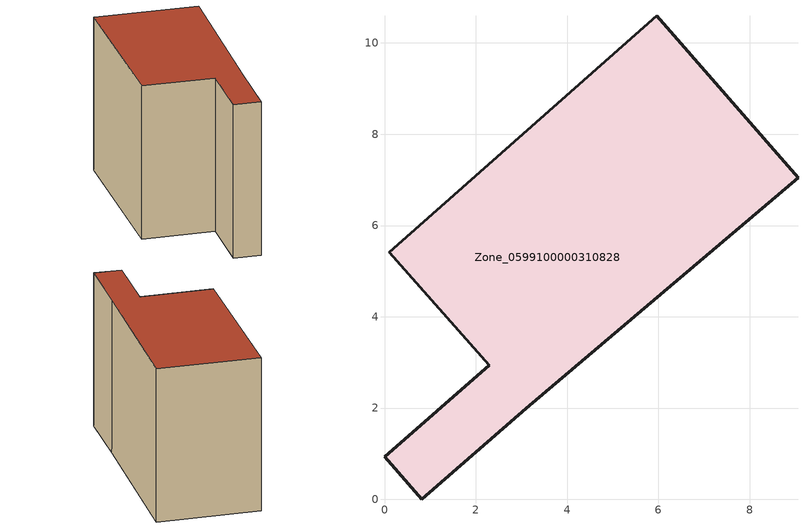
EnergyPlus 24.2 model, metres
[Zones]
Zone_0599100000310828
 floor ground (C_G): 0,0.94 2.29,2.94 0.1,5.42 5.96,10.6 9.06,7.05 3.11,2 0.82,0 z0
 wall outside (C_F): 9.06,7.05 5.96,10.6 0.1,5.42 2.29,2.94 0,0.94 0.82,0 3.11,2 9.06,7.05 z0:7.22
 roof outside (C_R): 0,0.94 0.82,0 3.11,2 9.06,7.05 5.96,10.6 0.1,5.42 2.29,2.94 z7.22
[BUILDING]
Pand.0599100000310828: North Axis=0; Terrain=City; Loads Convergence Tolerance Value=0.04; Temperature Convergence Tolerance Value=0.4; Solar Distribution=FullExterior; Maximum Number of Warmup Days=25; Minimum Number of Warmup Days=1
[Site:Location]
Rotterdam.The.Hague.AP_ZH_NLD Design_Conditions: Latitude=51.96; Longitude=4.45; Time Zone=1; Elevation=-4.5
[SITE:GROUNDTEMPERATURE:BUILDINGSURFACE]
18, 18, 18, 18, 18, 18, 18, 18, 18, 18, 18, 18
[MATERIAL] Thermal Absorptance=0.9; Solar Absorptance=0.7; Visible Absorptance=0.7
Name | Roughness | Thickness | Conductivity | Density | Specific Heat
G.TI.1946 | MediumSmooth | 0.15 | 1 | 540 | 1210
F.TI.1946 | Rough | 0.3 | 0.857143 | 1920 | 840
R.TI.1946 | MediumRough | 0.2 | 0.1 | 1500 | 1000
[CONSTRUCTION]
C_G: G.TI.1946
C_F: F.TI.1946
C_R: R.TI.1946
[ZONE]
Zone_0599100000310828: Type=1; Multiplier=1; Ceiling Height=Autocalculate; Volume=Autocalculate; Floor Area=autocalculate; Part of Total Floor Area=Yes
[ZONEINFILTRATION:DESIGNFLOWRATE]
Infil_Zone_0599100000310828: Zone or ZoneList or Space or SpaceList=Zone_0599100000310828; Schedule=AlwaysOn; Design Flow Rate Calculation Method=Flow/Area; Flow Rate per Floor Area=0.003; Constant Term Coefficient=1; Temperature Term Coefficient=0; Velocity Term Coefficient=0; Velocity Squared Term Coefficient=0
[HVACTEMPLATE:ZONE:IDEALLOADSAIRSYSTEM]
Zone_0599100000310828: Maximum Heating Supply Air Temperature=50; Minimum Cooling Supply Air Temperature=13; Maximum Heating Supply Air Humidity Ratio=0.0156; Minimum Cooling Supply Air Humidity Ratio=0.0077; Heating Limit=NoLimit; Cooling Limit=NoLimit; Dehumidification Control Type=ConstantSensibleHeatRatio; Cooling Sensible Heat Ratio=0.7; Dehumidification Setpoint=60; Humidification Control Type=None; Humidification Setpoint=30; Outdoor Air Method=None; Outdoor Air Flow Rate per Person=0.00944; Outdoor Air Flow Rate per Zone Floor Area=0; Outdoor Air Flow Rate per Zone=0; Demand Controlled Ventilation Type=None; Outdoor Air Economizer Type=NoEconomizer; Heat Recovery Type=None; Sensible Heat Recovery Effectiveness=0.7; Latent Heat Recovery Effectiveness=0.65
[ZONECONTROL:THERMOSTAT]
ThermostatControl_Zone_0599100000310828: Zone or ZoneList=Zone_0599100000310828; Control Type Schedule=DualSetpointControlType; Control 1=Thermostat_Zone_0599100000310828; Temperature Difference Between Cutout And Setpoint=0
[THERMOSTATSETPOINT:DUALSETPOINT]
Thermostat_Zone_0599100000310828: Heating Setpoint Temperature Schedule=HeatingSetpoint_Zone_0599100000310828; Cooling Setpoint Temperature Schedule=CoolingSetpoint_Zone_0599100000310828
[SCHEDULE:COMPACT]
HeatingSetpoint_Zone_0599100000310828: Through: 12/31, For: AllDays, Until: 24:00, 21
CoolingSetpoint_Zone_0599100000310828: Through: 12/31, For: AllDays, Until: 24:00, 24
DualSetpointControlType: Through: 12/31, For: AllDays, Until: 24:00, 4
AlwaysOn: Through: 12/31, For: AllDays, Until: 24:00, 1
